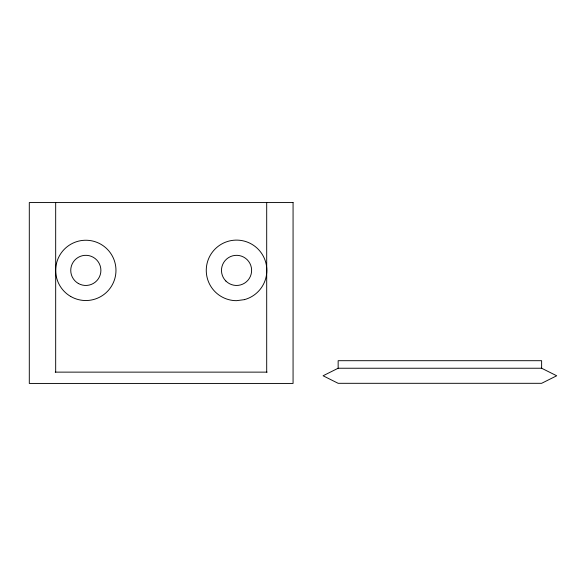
<?xml version="1.0" encoding="UTF-8"?>
<svg xmlns="http://www.w3.org/2000/svg" width="586" height="586" viewBox="0 0 586 586"><rect width="100%" height="100%" fill="white"/><g stroke="black" fill="none" stroke-linecap="round" stroke-linejoin="round"><path stroke-width="0.88" d="M338.151 368.235L323.076 375.773L338.151 383.31L541.625 383.31L556.7 375.773L541.625 368.235L338.151 368.235L338.151 360.698L541.625 360.698L541.625 368.235M55.223 372.132L267.15 372.132M266.696 202.566L266.696 372.132M55.677 202.566L55.677 372.132M244.384 299.644L236.546 300.677A30.289 30.289 0 0 1 209.099 257.591A30.289 30.289 0 0 1 259.745 250.925A30.289 30.289 0 0 1 244.384 299.644M293.066 202.566L29.3 202.566L29.3 383.434L293.066 383.434L293.066 202.566M70.752 296.494A30.142 30.142 0 0 0 115.969 270.388A30.142 30.142 0 0 0 70.752 244.281A30.142 30.142 0 0 0 70.752 296.494M78.282 283.441A15.075 15.075 0 0 0 100.895 270.388A15.075 15.075 0 0 0 78.282 257.335A15.075 15.075 0 0 0 78.282 283.441M225.888 281.046A15.075 15.075 0 0 0 251.108 274.292A15.075 15.075 0 0 0 232.649 255.833A15.075 15.075 0 0 0 225.888 281.046"/></g></svg>
